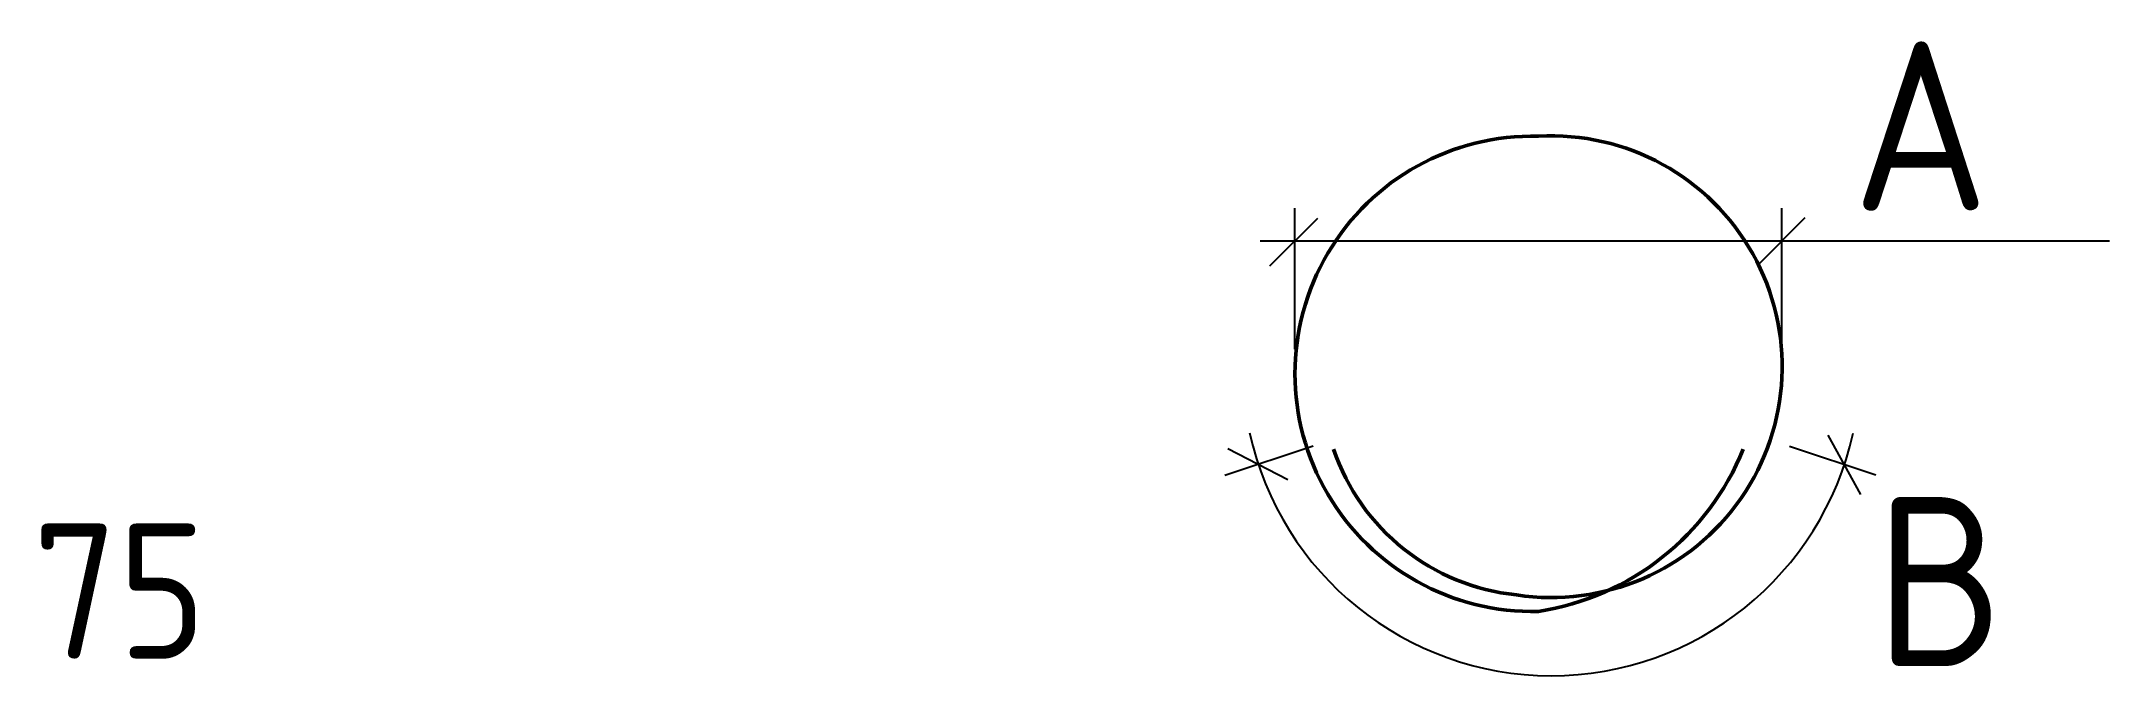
# Model space of a CAD drawing. Extents: x 234219 to 234525, y -52793 to -52699.
import ezdxf

# ---------------------------------------------------------------- set-up
doc = ezdxf.new("R2010")
doc.units = 0
doc.layers.add('posedit.mtr.bar', color=7, linetype='Continuous', lineweight=50)
doc.layers.add('posedit.mtr.hidden', color=144, linetype='Continuous', plot=False)
doc.layers.add('posedit.mtr.lenght', color=183, linetype='Continuous')
doc.layers.add('posedit.mtr.text', color=3, linetype='Continuous')
doc.styles.add('posedit.ISOCPEUR', font='isocpeur.ttf', dxfattribs={"width": 0.9})

msp = doc.modelspace()

# ---------------------------------------------------------------- linework, layer by layer
at = {"layer": 'posedit.mtr.bar'}
for centre, radius, start, end in [((234439.33, -52748.18), 35.15, 88.6008, 271.3992), ((234442.1, -52747.13), 34.14, 261.3193, 93.213), ((234440.19, -52749.04), 32, 198.7232, 264.1903), ((234434.14, -52744.56), 39.23, 278.8675, 337.9108)]:
    msp.add_arc(centre, radius, start, end, dxfattribs=at)
at = {"layer": 'posedit.mtr.lenght'}
for p, q in [((234400.47, -52732.22), (234407.54, -52725.15)), ((234404.18, -52744.55), (234404.18, -52723.69)), ((234472.58, -52732.14), (234479.65, -52725.07)), ((234476.2, -52745.13), (234476.2, -52723.69)), ((234399.01, -52728.52), (234524.67, -52728.52)), ((234406.86, -52758.89), (234393.82, -52763.24)), ((234477.34, -52758.89), (234490.07, -52763.14)), ((234487.87, -52766.03), (234483.06, -52757.27)), ((234403.14, -52763.85), (234394.26, -52759.27))]:
    msp.add_line(p, q, dxfattribs=at)
msp.add_arc((234442.1, -52747.13), 45.69, 192.3396, 347.5512, dxfattribs=at)

# ---------------------------------------------------------------- texts
at = {"layer": 'posedit.mtr.hidden', "style": 'posedit.ISOCPEUR', "width": 0.9}
msp.add_text('75', height=20, dxfattribs=at).set_placement((234217.48, -52790.3))
at = {"layer": 'posedit.mtr.text', "style": 'posedit.ISOCPEUR', "width": 0.9}
for tag, p in [('A', (234486.61, -52724.02)), ('B', (234490, -52791.38))]:
    msp.add_attdef(tag, p, '', height=25, dxfattribs=at)

doc.saveas('drawing.dxf')
